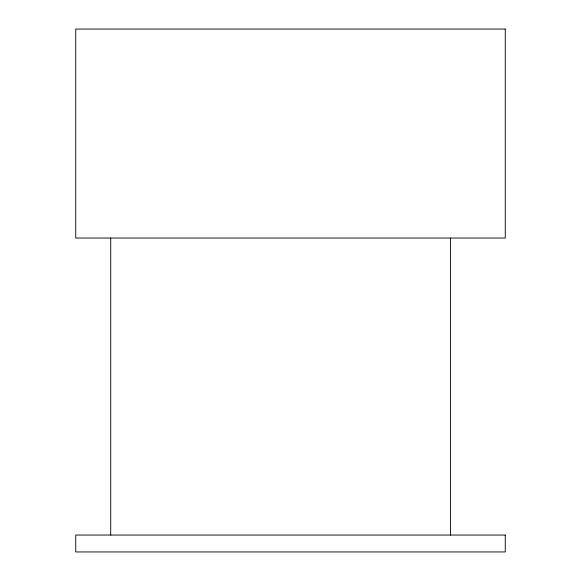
<?xml version="1.0" encoding="UTF-8"?>
<svg xmlns="http://www.w3.org/2000/svg" width="581" height="581" viewBox="0 0 581 581"><rect width="100%" height="100%" fill="white"/><g stroke="black" fill="none" stroke-linecap="round" stroke-linejoin="round"><path stroke-width="0.87" d="M450.42 238.036L450.42 535.05M110.71 238.036L110.71 535.05M505.259 29.05L75.741 29.05L75.741 238.036L505.259 238.036L505.259 29.05M505.259 535.05L75.741 535.05L75.741 551.95L505.259 551.95L505.259 535.05"/></g></svg>
